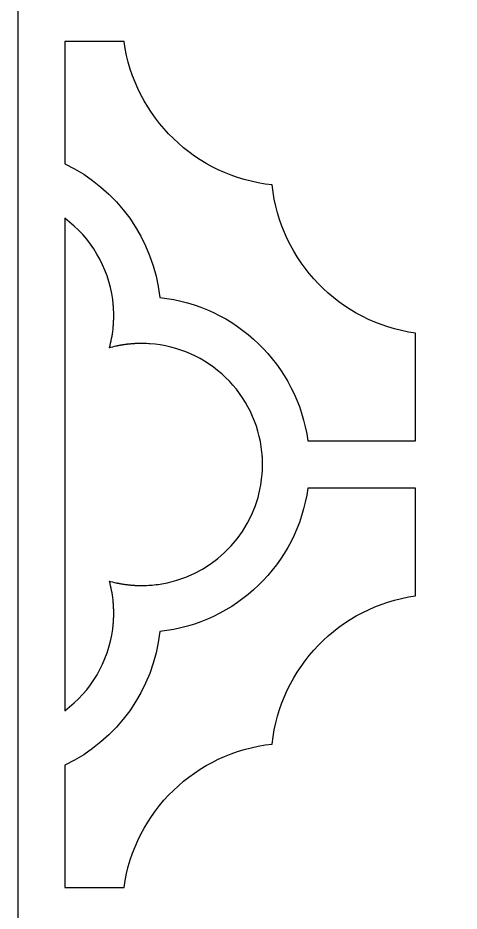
# Model space of a CAD drawing. Header units: centimetres. Extents: x -8.6 to 7.4, y -2.5 to 11.8.
# Drawn here: x -0.189 to 1.081, y 4.664 to 7.233 of the extents above; entities that cross this region are included whole.
import ezdxf

# ---------------------------------------------------------------- set-up
doc = ezdxf.new("R2010")
doc.units = ezdxf.units.CM
doc.header["$MEASUREMENT"] = 0
doc.layers.add('layer 1', color=7, linetype='Continuous')

msp = doc.modelspace()

# ---------------------------------------------------------------- linework, layer by layer
at = {"layer": 'layer 1', "color": 242}
for points, knots in [([(-0.18941, 11.81631), (-0.18941, 11.81631), (-0.0542, 11.81631), (-0.0542, 11.81631), (-0.0542, 11.81631), (-0.0542, 11.81631), (7.23783, 11.81631), (7.23783, 11.81631), (7.23783, 11.81631), (7.23783, 11.81631), (7.37304, 11.81631), (7.37304, 11.81631), (7.37304, 11.81631), (7.37304, 11.81631), (7.37304, 11.6811), (7.37304, 11.6811), (7.37304, 11.6811), (7.37304, 11.6811), (7.37304, -2.35212), (7.37304, -2.35212), (7.37304, -2.35212), (7.37304, -2.35212), (7.37304, -2.48733), (7.37304, -2.48733), (7.37304, -2.48733), (7.37304, -2.48733), (7.23783, -2.48733), (7.23783, -2.48733), (7.23783, -2.48733), (7.23783, -2.48733), (-0.0542, -2.48733), (-0.0542, -2.48733), (-0.0542, -2.48733), (-0.0542, -2.48733), (-0.18941, -2.48733), (-0.18941, -2.48733), (-0.18941, -2.48733), (-0.18941, -2.48733), (-0.18941, -2.35212), (-0.18941, -2.35212), (-0.18941, -2.35212), (-0.18941, -2.35212), (-0.18941, 11.6811), (-0.18941, 11.6811), (-0.18941, 11.6811), (-0.18941, 11.6811), (-0.18941, 11.81631), (-0.18941, 11.81631)], [0, 0, 0, 0, 0.0769231, 0.0769231, 0.0769231, 0.0769231, 0.1538462, 0.1538462, 0.1538462, 0.1538462, 0.2307692, 0.2307692, 0.2307692, 0.2307692, 0.3076923, 0.3076923, 0.3076923, 0.3076923, 0.3846154, 0.3846154, 0.3846154, 0.3846154, 0.4615385, 0.4615385, 0.4615385, 0.4615385, 0.5384615, 0.5384615, 0.5384615, 0.5384615, 0.6153846, 0.6153846, 0.6153846, 0.6153846, 0.6923077, 0.6923077, 0.6923077, 0.6923077, 0.7692308, 0.7692308, 0.7692308, 0.7692308, 0.8461538, 0.8461538, 0.8461538, 0.8461538, 1, 1, 1, 1]), ([(-0.0542, 7.16571), (-0.0542, 7.16571), (-0.0412, 7.16571), (-0.0412, 7.16571), (-0.0412, 7.16571), (-0.0412, 7.16571), (0.05099, 7.16571), (0.05099, 7.16571), (0.05099, 7.16571), (0.05099, 7.16571), (0.11614, 7.16571), (0.11614, 7.16571), (0.11614, 7.16571), (0.14696, 6.94652), (0.32248, 6.7764), (0.54257, 6.75285), (0.54257, 6.75285), (0.56627, 6.53279), (0.7362, 6.35708), (0.95541, 6.32644), (0.95541, 6.32644), (0.95541, 6.32644), (0.95541, 6.26115), (0.95541, 6.26115), (0.95541, 6.26115), (0.95541, 6.26115), (0.95541, 6.22786), (0.95541, 6.22786), (0.95541, 6.22786), (0.95541, 6.22786), (0.95541, 6.12932), (0.95541, 6.12932), (0.95541, 6.12932), (0.95541, 6.12932), (0.95541, 6.01651), (0.95541, 6.01651), (0.95541, 6.01651), (0.95541, 6.01651), (0.80044, 6.01651), (0.80044, 6.01651), (0.80044, 6.01651), (0.80044, 6.01651), (0.64548, 6.01651), (0.64548, 6.01651), (0.64548, 6.01651), (0.61466, 6.23569), (0.43913, 6.40582), (0.21905, 6.42936), (0.21905, 6.42936), (0.2008, 6.59631), (0.09749, 6.74179), (-0.0542, 6.81388), (-0.0542, 6.81388), (-0.0542, 6.81388), (-0.0542, 7.16571), (-0.0542, 7.16571)], [0, 0, 0, 0, 0.0666667, 0.0666667, 0.0666667, 0.0666667, 0.1333333, 0.1333333, 0.1333333, 0.1333333, 0.2, 0.2, 0.2, 0.2, 0.2666667, 0.2666667, 0.2666667, 0.2666667, 0.3333333, 0.3333333, 0.3333333, 0.3333333, 0.4, 0.4, 0.4, 0.4, 0.4666667, 0.4666667, 0.4666667, 0.4666667, 0.5333333, 0.5333333, 0.5333333, 0.5333333, 0.6, 0.6, 0.6, 0.6, 0.6666667, 0.6666667, 0.6666667, 0.6666667, 0.7333333, 0.7333333, 0.7333333, 0.7333333, 0.8, 0.8, 0.8, 0.8, 0.8666667, 0.8666667, 0.8666667, 0.8666667, 1, 1, 1, 1]), ([(-0.0542, 6.65692), (0.0213, 6.60088), (0.07099, 6.51664), (0.08359, 6.42345), (0.08359, 6.42345), (0.08359, 6.42345), (0.08379, 6.422), (0.08379, 6.422), (0.08379, 6.422), (0.08379, 6.422), (0.08396, 6.42051), (0.08396, 6.42051), (0.08396, 6.42051), (0.08396, 6.42051), (0.08432, 6.41755), (0.08432, 6.41755), (0.08432, 6.41755), (0.08432, 6.41755), (0.08458, 6.41535), (0.08458, 6.41535), (0.08458, 6.41535), (0.08458, 6.41535), (0.08475, 6.41388), (0.08475, 6.41388), (0.08475, 6.41388), (0.08475, 6.41388), (0.08496, 6.41166), (0.08496, 6.41166), (0.08496, 6.41166), (0.08496, 6.41166), (0.08514, 6.40977), (0.08514, 6.40977), (0.08514, 6.40977), (0.08514, 6.40977), (0.0853, 6.40797), (0.0853, 6.40797), (0.0853, 6.40797), (0.0853, 6.40797), (0.08542, 6.40647), (0.08542, 6.40647), (0.08542, 6.40647), (0.08542, 6.40647), (0.08553, 6.40521), (0.08553, 6.40521), (0.08553, 6.40521), (0.08553, 6.40521), (0.08566, 6.40349), (0.08566, 6.40349), (0.08566, 6.40349), (0.08566, 6.40349), (0.0861, 6.3968), (0.0861, 6.3968), (0.0861, 6.3968), (0.0861, 6.3968), (0.08619, 6.39531), (0.08619, 6.39531), (0.08619, 6.39531), (0.08619, 6.39531), (0.08624, 6.39381), (0.08624, 6.39381), (0.08624, 6.39381), (0.08624, 6.39381), (0.08633, 6.39231), (0.08633, 6.39231), (0.08633, 6.39231), (0.08633, 6.39231), (0.08638, 6.39081), (0.08638, 6.39081), (0.08638, 6.39081), (0.08638, 6.39081), (0.08645, 6.3886), (0.08645, 6.3886), (0.08645, 6.3886), (0.08645, 6.3886), (0.08659, 6.38362), (0.08659, 6.38362), (0.08659, 6.38362), (0.08659, 6.38362), (0.08661, 6.38174), (0.08661, 6.38174), (0.08661, 6.38174), (0.08661, 6.38174), (0.08666, 6.37946), (0.08666, 6.37946), (0.08666, 6.37946), (0.08666, 6.37946), (0.08668, 6.37723), (0.08668, 6.37723), (0.08668, 6.37723), (0.08668, 6.37723), (0.08666, 6.37572), (0.08666, 6.37572), (0.08666, 6.37572), (0.08666, 6.37572), (0.08666, 6.37422), (0.08666, 6.37422), (0.08666, 6.37422), (0.08666, 6.37422), (0.08661, 6.37272), (0.08661, 6.37272), (0.08661, 6.37272), (0.08661, 6.37272), (0.08661, 6.37122), (0.08661, 6.37122), (0.08661, 6.37122), (0.08661, 6.37122), (0.08657, 6.36972), (0.08657, 6.36972), (0.08657, 6.36972), (0.08657, 6.36972), (0.08654, 6.36822), (0.08654, 6.36822), (0.08654, 6.36822), (0.08654, 6.36822), (0.08651, 6.36672), (0.08651, 6.36672), (0.08651, 6.36672), (0.08651, 6.36672), (0.08645, 6.36523), (0.08645, 6.36523), (0.08645, 6.36523), (0.08645, 6.36523), (0.08638, 6.36374), (0.08638, 6.36374), (0.08638, 6.36374), (0.08638, 6.36374), (0.08633, 6.36223), (0.08633, 6.36223), (0.08633, 6.36223), (0.08633, 6.36223), (0.08624, 6.36072), (0.08624, 6.36072), (0.08624, 6.36072), (0.08624, 6.36072), (0.08619, 6.35926), (0.08619, 6.35926), (0.08619, 6.35926), (0.08619, 6.35926), (0.0861, 6.35775), (0.0861, 6.35775), (0.0861, 6.35775), (0.0861, 6.35775), (0.08603, 6.35628), (0.08603, 6.35628), (0.08603, 6.35628), (0.08603, 6.35628), (0.08593, 6.35477), (0.08593, 6.35477), (0.08593, 6.35477), (0.08593, 6.35477), (0.08585, 6.35332), (0.08585, 6.35332), (0.08585, 6.35332), (0.08585, 6.35332), (0.08573, 6.35182), (0.08573, 6.35182), (0.08573, 6.35182), (0.08573, 6.35182), (0.08563, 6.35035), (0.08563, 6.35035), (0.08563, 6.35035), (0.08563, 6.35035), (0.0855, 6.34886), (0.0855, 6.34886), (0.0855, 6.34886), (0.0855, 6.34886), (0.08538, 6.34739), (0.08538, 6.34739), (0.08538, 6.34739), (0.08538, 6.34739), (0.08522, 6.3459), (0.08522, 6.3459), (0.08522, 6.3459), (0.08522, 6.3459), (0.08511, 6.34444), (0.08511, 6.34444), (0.08511, 6.34444), (0.08511, 6.34444), (0.08497, 6.34297), (0.08497, 6.34297), (0.08497, 6.34297), (0.08497, 6.34297), (0.08485, 6.34152), (0.08485, 6.34152), (0.08485, 6.34152), (0.08485, 6.34152), (0.08468, 6.34005), (0.08468, 6.34005), (0.08468, 6.34005), (0.08468, 6.34005), (0.08452, 6.33858), (0.08452, 6.33858), (0.08452, 6.33858), (0.08251, 6.32028), (0.07903, 6.30217), (0.07412, 6.28443), (0.07412, 6.28443), (0.08014, 6.28605), (0.0862, 6.28753), (0.09229, 6.28887), (0.09229, 6.28887), (0.09229, 6.28887), (0.09371, 6.2892), (0.09371, 6.2892), (0.09371, 6.2892), (0.09371, 6.2892), (0.09513, 6.28947), (0.09513, 6.28947), (0.09513, 6.28947), (0.09513, 6.28947), (0.09655, 6.2898), (0.09655, 6.2898), (0.09655, 6.2898), (0.09655, 6.2898), (0.09797, 6.29008), (0.09797, 6.29008), (0.09797, 6.29008), (0.09797, 6.29008), (0.09939, 6.29035), (0.09939, 6.29035), (0.09939, 6.29035), (0.09939, 6.29035), (0.1008, 6.29063), (0.1008, 6.29063), (0.1008, 6.29063), (0.1008, 6.29063), (0.10223, 6.29092), (0.10223, 6.29092), (0.10223, 6.29092), (0.10223, 6.29092), (0.10365, 6.29115), (0.10365, 6.29115), (0.10365, 6.29115), (0.10365, 6.29115), (0.1051, 6.29144), (0.1051, 6.29144), (0.1051, 6.29144), (0.1051, 6.29144), (0.10651, 6.29168), (0.10651, 6.29168), (0.10651, 6.29168), (0.10651, 6.29168), (0.10797, 6.29195), (0.10797, 6.29195), (0.10797, 6.29195), (0.10797, 6.29195), (0.10939, 6.29217), (0.10939, 6.29217), (0.10939, 6.29217), (0.10939, 6.29217), (0.11084, 6.29241), (0.11084, 6.29241), (0.11084, 6.29241), (0.11084, 6.29241), (0.11227, 6.29263), (0.11227, 6.29263), (0.11227, 6.29263), (0.11227, 6.29263), (0.11373, 6.29289), (0.11373, 6.29289), (0.11373, 6.29289), (0.11373, 6.29289), (0.11516, 6.29309), (0.11516, 6.29309), (0.11516, 6.29309), (0.11516, 6.29309), (0.11662, 6.29331), (0.11662, 6.29331), (0.11662, 6.29331), (0.11662, 6.29331), (0.11809, 6.29351), (0.11809, 6.29351), (0.11809, 6.29351), (0.11809, 6.29351), (0.11955, 6.29375), (0.11955, 6.29375), (0.11955, 6.29375), (0.11955, 6.29375), (0.12097, 6.29392), (0.12097, 6.29392), (0.12097, 6.29392), (0.12097, 6.29392), (0.12244, 6.29412), (0.12244, 6.29412), (0.12244, 6.29412), (0.12244, 6.29412), (0.1239, 6.29428), (0.1239, 6.29428), (0.1239, 6.29428), (0.1239, 6.29428), (0.12536, 6.29448), (0.12536, 6.29448), (0.12536, 6.29448), (0.12536, 6.29448), (0.12681, 6.29464), (0.12681, 6.29464), (0.12681, 6.29464), (0.12681, 6.29464), (0.12828, 6.29482), (0.12828, 6.29482), (0.12828, 6.29482), (0.12828, 6.29482), (0.12974, 6.29498), (0.12974, 6.29498), (0.12974, 6.29498), (0.12974, 6.29498), (0.13122, 6.29515), (0.13122, 6.29515), (0.13122, 6.29515), (0.13122, 6.29515), (0.13267, 6.29526), (0.13267, 6.29526), (0.13267, 6.29526), (0.13267, 6.29526), (0.13413, 6.29541), (0.13413, 6.29541), (0.13413, 6.29541), (0.13413, 6.29541), (0.13559, 6.29554), (0.13559, 6.29554), (0.13559, 6.29554), (0.13559, 6.29554), (0.13709, 6.29568), (0.13709, 6.29568), (0.13709, 6.29568), (0.13709, 6.29568), (0.13855, 6.2958), (0.13855, 6.2958), (0.13855, 6.2958), (0.13855, 6.2958), (0.14006, 6.29593), (0.14006, 6.29593), (0.14006, 6.29593), (0.14006, 6.29593), (0.14151, 6.29604), (0.14151, 6.29604), (0.14151, 6.29604), (0.14151, 6.29604), (0.14302, 6.29615), (0.14302, 6.29615), (0.14302, 6.29615), (0.14302, 6.29615), (0.14447, 6.29624), (0.14447, 6.29624), (0.14447, 6.29624), (0.14447, 6.29624), (0.14598, 6.29633), (0.14598, 6.29633), (0.14598, 6.29633), (0.14598, 6.29633), (0.14745, 6.29642), (0.14745, 6.29642), (0.14745, 6.29642), (0.14745, 6.29642), (0.14896, 6.29649), (0.14896, 6.29649), (0.14896, 6.29649), (0.14896, 6.29649), (0.15042, 6.29655), (0.15042, 6.29655), (0.15042, 6.29655), (0.15042, 6.29655), (0.15193, 6.29663), (0.15193, 6.29663), (0.15193, 6.29663), (0.15193, 6.29663), (0.15343, 6.29668), (0.15343, 6.29668), (0.15343, 6.29668), (0.15343, 6.29668), (0.15493, 6.29677), (0.15493, 6.29677), (0.15493, 6.29677), (0.15493, 6.29677), (0.15641, 6.2968), (0.15641, 6.2968), (0.15641, 6.2968), (0.15641, 6.2968), (0.15792, 6.29684), (0.15792, 6.29684), (0.15792, 6.29684), (0.15792, 6.29684), (0.15941, 6.29687), (0.15941, 6.29687), (0.15941, 6.29687), (0.15941, 6.29687), (0.16092, 6.29692), (0.16092, 6.29692), (0.16092, 6.29692), (0.16092, 6.29692), (0.16241, 6.29692), (0.16241, 6.29692), (0.16241, 6.29692), (0.16241, 6.29692), (0.16392, 6.29695), (0.16392, 6.29695), (0.16392, 6.29695), (0.16392, 6.29695), (0.16541, 6.29695), (0.16541, 6.29695), (0.16541, 6.29695), (0.16541, 6.29695), (0.16693, 6.29698), (0.16693, 6.29698), (0.16693, 6.29698), (0.16693, 6.29698), (0.16844, 6.29695), (0.16844, 6.29695), (0.16844, 6.29695), (0.16844, 6.29695), (0.17026, 6.29694), (0.17026, 6.29694), (0.17026, 6.29694), (0.17026, 6.29694), (0.1722, 6.29692), (0.1722, 6.29692), (0.1722, 6.29692), (0.1722, 6.29692), (0.17864, 6.29675), (0.17864, 6.29675), (0.17864, 6.29675), (0.17864, 6.29675), (0.18049, 6.29667), (0.18049, 6.29667), (0.18049, 6.29667), (0.18049, 6.29667), (0.18722, 6.29634), (0.18722, 6.29634), (0.18722, 6.29634), (0.18722, 6.29634), (0.18871, 6.29625), (0.18871, 6.29625), (0.18871, 6.29625), (0.18871, 6.29625), (0.19022, 6.29616), (0.19022, 6.29616), (0.19022, 6.29616), (0.27215, 6.29053), (0.34951, 6.25616), (0.40863, 6.19916), (0.40863, 6.19916), (0.46776, 6.14214), (0.5048, 6.06597), (0.51318, 5.98426), (0.51318, 5.98426), (0.51318, 5.98426), (0.51368, 5.97897), (0.51368, 5.97897), (0.51368, 5.97897), (0.51368, 5.97897), (0.51385, 5.97687), (0.51385, 5.97687), (0.51385, 5.97687), (0.51422, 5.97206), (0.51451, 5.96724), (0.51471, 5.96242), (0.51471, 5.96242), (0.51471, 5.96242), (0.51476, 5.96081), (0.51476, 5.96081), (0.51476, 5.96081), (0.51476, 5.96081), (0.51485, 5.95866), (0.51485, 5.95866), (0.51485, 5.95866), (0.51485, 5.95866), (0.51493, 5.9556), (0.51493, 5.9556), (0.51493, 5.9556), (0.51493, 5.9556), (0.51493, 5.95433), (0.51493, 5.95433), (0.51493, 5.95433), (0.51493, 5.95433), (0.51498, 5.95219), (0.51498, 5.95219), (0.51498, 5.95219), (0.51498, 5.95219), (0.51499, 5.95), (0.51499, 5.95), (0.51499, 5.95), (0.51499, 5.95), (0.51499, 5.94784), (0.51499, 5.94784), (0.51499, 5.94784), (0.51499, 5.94784), (0.51498, 5.9457), (0.51498, 5.9457), (0.51498, 5.9457), (0.51498, 5.9457), (0.51494, 5.94396), (0.51494, 5.94396), (0.51494, 5.94396), (0.51494, 5.94396), (0.51493, 5.94246), (0.51493, 5.94246), (0.51493, 5.94246), (0.51493, 5.94246), (0.51489, 5.9403), (0.51489, 5.9403), (0.51489, 5.9403), (0.51489, 5.9403), (0.51481, 5.93813), (0.51481, 5.93813), (0.51481, 5.93813), (0.51481, 5.93813), (0.51476, 5.93666), (0.51476, 5.93666), (0.51476, 5.93666), (0.51455, 5.93109), (0.51422, 5.92553), (0.51377, 5.91997), (0.51377, 5.91997), (0.51377, 5.91997), (0.51331, 5.91464), (0.51331, 5.91464), (0.51331, 5.91464), (0.51216, 5.90347), (0.51052, 5.89236), (0.5084, 5.88134), (0.5084, 5.88134), (0.47977, 5.73569), (0.36156, 5.62429), (0.21451, 5.60411), (0.21451, 5.60411), (0.20681, 5.60305), (0.19908, 5.60226), (0.19132, 5.60172), (0.19132, 5.60172), (0.19132, 5.60172), (0.18949, 5.60159), (0.18949, 5.60159), (0.18949, 5.60159), (0.18949, 5.60159), (0.18798, 5.60151), (0.18798, 5.60151), (0.18798, 5.60151), (0.18798, 5.60151), (0.18049, 5.60113), (0.18049, 5.60113), (0.18049, 5.60113), (0.18049, 5.60113), (0.17864, 5.60105), (0.17864, 5.60105), (0.17864, 5.60105), (0.17864, 5.60105), (0.17331, 5.60091), (0.17331, 5.60091), (0.17331, 5.60091), (0.17331, 5.60091), (0.17144, 5.60089), (0.17144, 5.60089), (0.17144, 5.60089), (0.17144, 5.60089), (0.16917, 5.60085), (0.16917, 5.60085), (0.16917, 5.60085), (0.16917, 5.60085), (0.16693, 5.60083), (0.16693, 5.60083), (0.16693, 5.60083), (0.16693, 5.60083), (0.16541, 5.60085), (0.16541, 5.60085), (0.16541, 5.60085), (0.16541, 5.60085), (0.16392, 5.60085), (0.16392, 5.60085), (0.16392, 5.60085), (0.16392, 5.60085), (0.16241, 5.60089), (0.16241, 5.60089), (0.16241, 5.60089), (0.16241, 5.60089), (0.16092, 5.60089), (0.16092, 5.60089), (0.16092, 5.60089), (0.16092, 5.60089), (0.15941, 5.60093), (0.15941, 5.60093), (0.15941, 5.60093), (0.15941, 5.60093), (0.15792, 5.60095), (0.15792, 5.60095), (0.15792, 5.60095), (0.15792, 5.60095), (0.15641, 5.601), (0.15641, 5.601), (0.15641, 5.601), (0.15641, 5.601), (0.15493, 5.60104), (0.15493, 5.60104), (0.15493, 5.60104), (0.15493, 5.60104), (0.15343, 5.60112), (0.15343, 5.60112), (0.15343, 5.60112), (0.15343, 5.60112), (0.15193, 5.60118), (0.15193, 5.60118), (0.15193, 5.60118), (0.15193, 5.60118), (0.15042, 5.60126), (0.15042, 5.60126), (0.15042, 5.60126), (0.15042, 5.60126), (0.14896, 5.6013), (0.14896, 5.6013), (0.14896, 5.6013), (0.14896, 5.6013), (0.14745, 5.60139), (0.14745, 5.60139), (0.14745, 5.60139), (0.14745, 5.60139), (0.14599, 5.60147), (0.14599, 5.60147), (0.14599, 5.60147), (0.14599, 5.60147), (0.14449, 5.60157), (0.14449, 5.60157), (0.14449, 5.60157), (0.14449, 5.60157), (0.14303, 5.60165), (0.14303, 5.60165), (0.14303, 5.60165), (0.14303, 5.60165), (0.14152, 5.60177), (0.14152, 5.60177), (0.14152, 5.60177), (0.14152, 5.60177), (0.14007, 5.60188), (0.14007, 5.60188), (0.14007, 5.60188), (0.14007, 5.60188), (0.13856, 5.602), (0.13856, 5.602), (0.13856, 5.602), (0.13856, 5.602), (0.13711, 5.60212), (0.13711, 5.60212), (0.13711, 5.60212), (0.13711, 5.60212), (0.13563, 5.60227), (0.13563, 5.60227), (0.13563, 5.60227), (0.13563, 5.60227), (0.13416, 5.6024), (0.13416, 5.6024), (0.13416, 5.6024), (0.13416, 5.6024), (0.1327, 5.60255), (0.1327, 5.60255), (0.1327, 5.60255), (0.1327, 5.60255), (0.13124, 5.60266), (0.13124, 5.60266), (0.13124, 5.60266), (0.13124, 5.60266), (0.12976, 5.60282), (0.12976, 5.60282), (0.12976, 5.60282), (0.12976, 5.60282), (0.12831, 5.60299), (0.12831, 5.60299), (0.12831, 5.60299), (0.12831, 5.60299), (0.12685, 5.60317), (0.12685, 5.60317), (0.12685, 5.60317), (0.12685, 5.60317), (0.12538, 5.60333), (0.12538, 5.60333), (0.12538, 5.60333), (0.12538, 5.60333), (0.12392, 5.60353), (0.12392, 5.60353), (0.12392, 5.60353), (0.12392, 5.60353), (0.12247, 5.60369), (0.12247, 5.60369), (0.12247, 5.60369), (0.12247, 5.60369), (0.121, 5.60389), (0.121, 5.60389), (0.121, 5.60389), (0.121, 5.60389), (0.11958, 5.60405), (0.11958, 5.60405), (0.11958, 5.60405), (0.11958, 5.60405), (0.11813, 5.60428), (0.11813, 5.60428), (0.11813, 5.60428), (0.11813, 5.60428), (0.11667, 5.60449), (0.11667, 5.60449), (0.11667, 5.60449), (0.11667, 5.60449), (0.1152, 5.60472), (0.1152, 5.60472), (0.1152, 5.60472), (0.1152, 5.60472), (0.11377, 5.60492), (0.11377, 5.60492), (0.11377, 5.60492), (0.11377, 5.60492), (0.11231, 5.60516), (0.11231, 5.60516), (0.11231, 5.60516), (0.11231, 5.60516), (0.1109, 5.6054), (0.1109, 5.6054), (0.1109, 5.6054), (0.1109, 5.6054), (0.10943, 5.60564), (0.10943, 5.60564), (0.10943, 5.60564), (0.10943, 5.60564), (0.10801, 5.60585), (0.10801, 5.60585), (0.10801, 5.60585), (0.10801, 5.60585), (0.10655, 5.60613), (0.10655, 5.60613), (0.10655, 5.60613), (0.10655, 5.60613), (0.10513, 5.60637), (0.10513, 5.60637), (0.10513, 5.60637), (0.10513, 5.60637), (0.1037, 5.60665), (0.1037, 5.60665), (0.1037, 5.60665), (0.1037, 5.60665), (0.10228, 5.60689), (0.10228, 5.60689), (0.10228, 5.60689), (0.10228, 5.60689), (0.10087, 5.60718), (0.10087, 5.60718), (0.10087, 5.60718), (0.10087, 5.60718), (0.09943, 5.60744), (0.09943, 5.60744), (0.09943, 5.60744), (0.09943, 5.60744), (0.09802, 5.60773), (0.09802, 5.60773), (0.09802, 5.60773), (0.09802, 5.60773), (0.0966, 5.60801), (0.0966, 5.60801), (0.0966, 5.60801), (0.0966, 5.60801), (0.09518, 5.60832), (0.09518, 5.60832), (0.09518, 5.60832), (0.09518, 5.60832), (0.09376, 5.60861), (0.09376, 5.60861), (0.09376, 5.60861), (0.09376, 5.60861), (0.09234, 5.60894), (0.09234, 5.60894), (0.09234, 5.60894), (0.08625, 5.61026), (0.0802, 5.61175), (0.07419, 5.61338), (0.07419, 5.61338), (0.07904, 5.59563), (0.08249, 5.57752), (0.08451, 5.55923), (0.08451, 5.55923), (0.08451, 5.55923), (0.08467, 5.55776), (0.08467, 5.55776), (0.08467, 5.55776), (0.08467, 5.55776), (0.08483, 5.55629), (0.08483, 5.55629), (0.08483, 5.55629), (0.08483, 5.55629), (0.08496, 5.55483), (0.08496, 5.55483), (0.08496, 5.55483), (0.08496, 5.55483), (0.08511, 5.55337), (0.08511, 5.55337), (0.08511, 5.55337), (0.08511, 5.55337), (0.08522, 5.55191), (0.08522, 5.55191), (0.08522, 5.55191), (0.08522, 5.55191), (0.08538, 5.5504), (0.08538, 5.5504), (0.08538, 5.5504), (0.08538, 5.5504), (0.0855, 5.54895), (0.0855, 5.54895), (0.0855, 5.54895), (0.0855, 5.54895), (0.08563, 5.54745), (0.08563, 5.54745), (0.08563, 5.54745), (0.08563, 5.54745), (0.08573, 5.54599), (0.08573, 5.54599), (0.08573, 5.54599), (0.08573, 5.54599), (0.08585, 5.54449), (0.08585, 5.54449), (0.08585, 5.54449), (0.08585, 5.54449), (0.08593, 5.54302), (0.08593, 5.54302), (0.08593, 5.54302), (0.08593, 5.54302), (0.08603, 5.54153), (0.08603, 5.54153), (0.08603, 5.54153), (0.08603, 5.54153), (0.0861, 5.54005), (0.0861, 5.54005), (0.0861, 5.54005), (0.0861, 5.54005), (0.08619, 5.53855), (0.08619, 5.53855), (0.08619, 5.53855), (0.08619, 5.53855), (0.08624, 5.53707), (0.08624, 5.53707), (0.08624, 5.53707), (0.08624, 5.53707), (0.08633, 5.53558), (0.08633, 5.53558), (0.08633, 5.53558), (0.08633, 5.53558), (0.08638, 5.53407), (0.08638, 5.53407), (0.08638, 5.53407), (0.08638, 5.53407), (0.08645, 5.53258), (0.08645, 5.53258), (0.08645, 5.53258), (0.08645, 5.53258), (0.08651, 5.53108), (0.08651, 5.53108), (0.08651, 5.53108), (0.08651, 5.53108), (0.08654, 5.52959), (0.08654, 5.52959), (0.08654, 5.52959), (0.08654, 5.52959), (0.08657, 5.52808), (0.08657, 5.52808), (0.08657, 5.52808), (0.08657, 5.52808), (0.08661, 5.52659), (0.08661, 5.52659), (0.08661, 5.52659), (0.08661, 5.52659), (0.08661, 5.52508), (0.08661, 5.52508), (0.08661, 5.52508), (0.08661, 5.52508), (0.08666, 5.52359), (0.08666, 5.52359), (0.08666, 5.52359), (0.08666, 5.52359), (0.08666, 5.52208), (0.08666, 5.52208), (0.08666, 5.52208), (0.08666, 5.52208), (0.08668, 5.52056), (0.08668, 5.52056), (0.08668, 5.52056), (0.08668, 5.52056), (0.08666, 5.51907), (0.08666, 5.51907), (0.08666, 5.51907), (0.08666, 5.51907), (0.08663, 5.51724), (0.08663, 5.51724), (0.08663, 5.51724), (0.08663, 5.51724), (0.08661, 5.51529), (0.08661, 5.51529), (0.08661, 5.51529), (0.08661, 5.51529), (0.08651, 5.51022), (0.08651, 5.51022), (0.08651, 5.51022), (0.08651, 5.51022), (0.08638, 5.507), (0.08638, 5.507), (0.08638, 5.507), (0.08638, 5.507), (0.08633, 5.50549), (0.08633, 5.50549), (0.08633, 5.50549), (0.08633, 5.50549), (0.08624, 5.50399), (0.08624, 5.50399), (0.08624, 5.50399), (0.08624, 5.50399), (0.0862, 5.50268), (0.0862, 5.50268), (0.0862, 5.50268), (0.0862, 5.50268), (0.0861, 5.50101), (0.0861, 5.50101), (0.0861, 5.50101), (0.0861, 5.50101), (0.08568, 5.49449), (0.08568, 5.49449), (0.08568, 5.49449), (0.08568, 5.49449), (0.08554, 5.49281), (0.08554, 5.49281), (0.08554, 5.49281), (0.08554, 5.49281), (0.08542, 5.49134), (0.08542, 5.49134), (0.08542, 5.49134), (0.08542, 5.49134), (0.0853, 5.48984), (0.0853, 5.48984), (0.0853, 5.48984), (0.0853, 5.48984), (0.08515, 5.48838), (0.08515, 5.48838), (0.08515, 5.48838), (0.08515, 5.48838), (0.08504, 5.48696), (0.08504, 5.48696), (0.08504, 5.48696), (0.08504, 5.48696), (0.08485, 5.48486), (0.08485, 5.48486), (0.08485, 5.48486), (0.08485, 5.48486), (0.08466, 5.48318), (0.08466, 5.48318), (0.08466, 5.48318), (0.08466, 5.48318), (0.08441, 5.48099), (0.08441, 5.48099), (0.08441, 5.48099), (0.08441, 5.48099), (0.08408, 5.47829), (0.08408, 5.47829), (0.08408, 5.47829), (0.08408, 5.47829), (0.08388, 5.47657), (0.08388, 5.47657), (0.08388, 5.47657), (0.08388, 5.47657), (0.08368, 5.47509), (0.08368, 5.47509), (0.08368, 5.47509), (0.07122, 5.38165), (0.02146, 5.29717), (-0.0542, 5.24095), (-0.0542, 5.24095), (-0.0542, 5.24095), (-0.0542, 6.65692), (-0.0542, 6.65692), (-0.0542, 6.65692), (-0.0542, 6.65692), (-0.0542, 6.65692), (-0.0542, 6.65692)], [0, 0, 0, 0, 0.0040984, 0.0040984, 0.0040984, 0.0040984, 0.0081967, 0.0081967, 0.0081967, 0.0081967, 0.0122951, 0.0122951, 0.0122951, 0.0122951, 0.0163934, 0.0163934, 0.0163934, 0.0163934, 0.0204918, 0.0204918, 0.0204918, 0.0204918, 0.0245902, 0.0245902, 0.0245902, 0.0245902, 0.0286885, 0.0286885, 0.0286885, 0.0286885, 0.0327869, 0.0327869, 0.0327869, 0.0327869, 0.0368852, 0.0368852, 0.0368852, 0.0368852, 0.0409836, 0.0409836, 0.0409836, 0.0409836, 0.045082, 0.045082, 0.045082, 0.045082, 0.0491803, 0.0491803, 0.0491803, 0.0491803, 0.0532787, 0.0532787, 0.0532787, 0.0532787, 0.057377, 0.057377, 0.057377, 0.057377, 0.0614754, 0.0614754, 0.0614754, 0.0614754, 0.0655738, 0.0655738, 0.0655738, 0.0655738, 0.0696721, 0.0696721, 0.0696721, 0.0696721, 0.0737705, 0.0737705, 0.0737705, 0.0737705, 0.0778689, 0.0778689, 0.0778689, 0.0778689, 0.0819672, 0.0819672, 0.0819672, 0.0819672, 0.0860656, 0.0860656, 0.0860656, 0.0860656, 0.0901639, 0.0901639, 0.0901639, 0.0901639, 0.0942623, 0.0942623, 0.0942623, 0.0942623, 0.0983607, 0.0983607, 0.0983607, 0.0983607, 0.102459, 0.102459, 0.102459, 0.102459, 0.1065574, 0.1065574, 0.1065574, 0.1065574, 0.1106557, 0.1106557, 0.1106557, 0.1106557, 0.1147541, 0.1147541, 0.1147541, 0.1147541, 0.1188525, 0.1188525, 0.1188525, 0.1188525, 0.1229508, 0.1229508, 0.1229508, 0.1229508, 0.1270492, 0.1270492, 0.1270492, 0.1270492, 0.1311475, 0.1311475, 0.1311475, 0.1311475, 0.1352459, 0.1352459, 0.1352459, 0.1352459, 0.1393443, 0.1393443, 0.1393443, 0.1393443, 0.1434426, 0.1434426, 0.1434426, 0.1434426, 0.147541, 0.147541, 0.147541, 0.147541, 0.1516393, 0.1516393, 0.1516393, 0.1516393, 0.1557377, 0.1557377, 0.1557377, 0.1557377, 0.1598361, 0.1598361, 0.1598361, 0.1598361, 0.1639344, 0.1639344, 0.1639344, 0.1639344, 0.1680328, 0.1680328, 0.1680328, 0.1680328, 0.1721311, 0.1721311, 0.1721311, 0.1721311, 0.1762295, 0.1762295, 0.1762295, 0.1762295, 0.1803279, 0.1803279, 0.1803279, 0.1803279, 0.1844262, 0.1844262, 0.1844262, 0.1844262, 0.1885246, 0.1885246, 0.1885246, 0.1885246, 0.192623, 0.192623, 0.192623, 0.192623, 0.1967213, 0.1967213, 0.1967213, 0.1967213, 0.2008197, 0.2008197, 0.2008197, 0.2008197, 0.204918, 0.204918, 0.204918, 0.204918, 0.2090164, 0.2090164, 0.2090164, 0.2090164, 0.2131148, 0.2131148, 0.2131148, 0.2131148, 0.2172131, 0.2172131, 0.2172131, 0.2172131, 0.2213115, 0.2213115, 0.2213115, 0.2213115, 0.2254098, 0.2254098, 0.2254098, 0.2254098, 0.2295082, 0.2295082, 0.2295082, 0.2295082, 0.2336066, 0.2336066, 0.2336066, 0.2336066, 0.2377049, 0.2377049, 0.2377049, 0.2377049, 0.2418033, 0.2418033, 0.2418033, 0.2418033, 0.2459016, 0.2459016, 0.2459016, 0.2459016, 0.25, 0.25, 0.25, 0.25, 0.2540984, 0.2540984, 0.2540984, 0.2540984, 0.2581967, 0.2581967, 0.2581967, 0.2581967, 0.2622951, 0.2622951, 0.2622951, 0.2622951, 0.2663934, 0.2663934, 0.2663934, 0.2663934, 0.2704918, 0.2704918, 0.2704918, 0.2704918, 0.2745902, 0.2745902, 0.2745902, 0.2745902, 0.2786885, 0.2786885, 0.2786885, 0.2786885, 0.2827869, 0.2827869, 0.2827869, 0.2827869, 0.2868852, 0.2868852, 0.2868852, 0.2868852, 0.2909836, 0.2909836, 0.2909836, 0.2909836, 0.295082, 0.295082, 0.295082, 0.295082, 0.2991803, 0.2991803, 0.2991803, 0.2991803, 0.3032787, 0.3032787, 0.3032787, 0.3032787, 0.307377, 0.307377, 0.307377, 0.307377, 0.3114754, 0.3114754, 0.3114754, 0.3114754, 0.3155738, 0.3155738, 0.3155738, 0.3155738, 0.3196721, 0.3196721, 0.3196721, 0.3196721, 0.3237705, 0.3237705, 0.3237705, 0.3237705, 0.3278689, 0.3278689, 0.3278689, 0.3278689, 0.3319672, 0.3319672, 0.3319672, 0.3319672, 0.3360656, 0.3360656, 0.3360656, 0.3360656, 0.3401639, 0.3401639, 0.3401639, 0.3401639, 0.3442623, 0.3442623, 0.3442623, 0.3442623, 0.3483607, 0.3483607, 0.3483607, 0.3483607, 0.352459, 0.352459, 0.352459, 0.352459, 0.3565574, 0.3565574, 0.3565574, 0.3565574, 0.3606557, 0.3606557, 0.3606557, 0.3606557, 0.3647541, 0.3647541, 0.3647541, 0.3647541, 0.3688525, 0.3688525, 0.3688525, 0.3688525, 0.3729508, 0.3729508, 0.3729508, 0.3729508, 0.3770492, 0.3770492, 0.3770492, 0.3770492, 0.3811475, 0.3811475, 0.3811475, 0.3811475, 0.3852459, 0.3852459, 0.3852459, 0.3852459, 0.3893443, 0.3893443, 0.3893443, 0.3893443, 0.3934426, 0.3934426, 0.3934426, 0.3934426, 0.397541, 0.397541, 0.397541, 0.397541, 0.4016393, 0.4016393, 0.4016393, 0.4016393, 0.4057377, 0.4057377, 0.4057377, 0.4057377, 0.4098361, 0.4098361, 0.4098361, 0.4098361, 0.4139344, 0.4139344, 0.4139344, 0.4139344, 0.4180328, 0.4180328, 0.4180328, 0.4180328, 0.4221311, 0.4221311, 0.4221311, 0.4221311, 0.4262295, 0.4262295, 0.4262295, 0.4262295, 0.4303279, 0.4303279, 0.4303279, 0.4303279, 0.4344262, 0.4344262, 0.4344262, 0.4344262, 0.4385246, 0.4385246, 0.4385246, 0.4385246, 0.442623, 0.442623, 0.442623, 0.442623, 0.4467213, 0.4467213, 0.4467213, 0.4467213, 0.4508197, 0.4508197, 0.4508197, 0.4508197, 0.454918, 0.454918, 0.454918, 0.454918, 0.4590164, 0.4590164, 0.4590164, 0.4590164, 0.4631148, 0.4631148, 0.4631148, 0.4631148, 0.4672131, 0.4672131, 0.4672131, 0.4672131, 0.4713115, 0.4713115, 0.4713115, 0.4713115, 0.4754098, 0.4754098, 0.4754098, 0.4754098, 0.4795082, 0.4795082, 0.4795082, 0.4795082, 0.4836066, 0.4836066, 0.4836066, 0.4836066, 0.4877049, 0.4877049, 0.4877049, 0.4877049, 0.4918033, 0.4918033, 0.4918033, 0.4918033, 0.4959016, 0.4959016, 0.4959016, 0.4959016, 0.5, 0.5, 0.5, 0.5, 0.5040984, 0.5040984, 0.5040984, 0.5040984, 0.5081967, 0.5081967, 0.5081967, 0.5081967, 0.5122951, 0.5122951, 0.5122951, 0.5122951, 0.5163934, 0.5163934, 0.5163934, 0.5163934, 0.5204918, 0.5204918, 0.5204918, 0.5204918, 0.5245902, 0.5245902, 0.5245902, 0.5245902, 0.5286885, 0.5286885, 0.5286885, 0.5286885, 0.5327869, 0.5327869, 0.5327869, 0.5327869, 0.5368852, 0.5368852, 0.5368852, 0.5368852, 0.5409836, 0.5409836, 0.5409836, 0.5409836, 0.545082, 0.545082, 0.545082, 0.545082, 0.5491803, 0.5491803, 0.5491803, 0.5491803, 0.5532787, 0.5532787, 0.5532787, 0.5532787, 0.557377, 0.557377, 0.557377, 0.557377, 0.5614754, 0.5614754, 0.5614754, 0.5614754, 0.5655738, 0.5655738, 0.5655738, 0.5655738, 0.5696721, 0.5696721, 0.5696721, 0.5696721, 0.5737705, 0.5737705, 0.5737705, 0.5737705, 0.5778689, 0.5778689, 0.5778689, 0.5778689, 0.5819672, 0.5819672, 0.5819672, 0.5819672, 0.5860656, 0.5860656, 0.5860656, 0.5860656, 0.5901639, 0.5901639, 0.5901639, 0.5901639, 0.5942623, 0.5942623, 0.5942623, 0.5942623, 0.5983607, 0.5983607, 0.5983607, 0.5983607, 0.602459, 0.602459, 0.602459, 0.602459, 0.6065574, 0.6065574, 0.6065574, 0.6065574, 0.6106557, 0.6106557, 0.6106557, 0.6106557, 0.6147541, 0.6147541, 0.6147541, 0.6147541, 0.6188525, 0.6188525, 0.6188525, 0.6188525, 0.6229508, 0.6229508, 0.6229508, 0.6229508, 0.6270492, 0.6270492, 0.6270492, 0.6270492, 0.6311475, 0.6311475, 0.6311475, 0.6311475, 0.6352459, 0.6352459, 0.6352459, 0.6352459, 0.6393443, 0.6393443, 0.6393443, 0.6393443, 0.6434426, 0.6434426, 0.6434426, 0.6434426, 0.647541, 0.647541, 0.647541, 0.647541, 0.6516393, 0.6516393, 0.6516393, 0.6516393, 0.6557377, 0.6557377, 0.6557377, 0.6557377, 0.6598361, 0.6598361, 0.6598361, 0.6598361, 0.6639344, 0.6639344, 0.6639344, 0.6639344, 0.6680328, 0.6680328, 0.6680328, 0.6680328, 0.6721311, 0.6721311, 0.6721311, 0.6721311, 0.6762295, 0.6762295, 0.6762295, 0.6762295, 0.6803279, 0.6803279, 0.6803279, 0.6803279, 0.6844262, 0.6844262, 0.6844262, 0.6844262, 0.6885246, 0.6885246, 0.6885246, 0.6885246, 0.692623, 0.692623, 0.692623, 0.692623, 0.6967213, 0.6967213, 0.6967213, 0.6967213, 0.7008197, 0.7008197, 0.7008197, 0.7008197, 0.704918, 0.704918, 0.704918, 0.704918, 0.7090164, 0.7090164, 0.7090164, 0.7090164, 0.7131148, 0.7131148, 0.7131148, 0.7131148, 0.7172131, 0.7172131, 0.7172131, 0.7172131, 0.7213115, 0.7213115, 0.7213115, 0.7213115, 0.7254098, 0.7254098, 0.7254098, 0.7254098, 0.7295082, 0.7295082, 0.7295082, 0.7295082, 0.7336066, 0.7336066, 0.7336066, 0.7336066, 0.7377049, 0.7377049, 0.7377049, 0.7377049, 0.7418033, 0.7418033, 0.7418033, 0.7418033, 0.7459016, 0.7459016, 0.7459016, 0.7459016, 0.75, 0.75, 0.75, 0.75, 0.7540984, 0.7540984, 0.7540984, 0.7540984, 0.7581967, 0.7581967, 0.7581967, 0.7581967, 0.7622951, 0.7622951, 0.7622951, 0.7622951, 0.7663934, 0.7663934, 0.7663934, 0.7663934, 0.7704918, 0.7704918, 0.7704918, 0.7704918, 0.7745902, 0.7745902, 0.7745902, 0.7745902, 0.7786885, 0.7786885, 0.7786885, 0.7786885, 0.7827869, 0.7827869, 0.7827869, 0.7827869, 0.7868852, 0.7868852, 0.7868852, 0.7868852, 0.7909836, 0.7909836, 0.7909836, 0.7909836, 0.795082, 0.795082, 0.795082, 0.795082, 0.7991803, 0.7991803, 0.7991803, 0.7991803, 0.8032787, 0.8032787, 0.8032787, 0.8032787, 0.807377, 0.807377, 0.807377, 0.807377, 0.8114754, 0.8114754, 0.8114754, 0.8114754, 0.8155738, 0.8155738, 0.8155738, 0.8155738, 0.8196721, 0.8196721, 0.8196721, 0.8196721, 0.8237705, 0.8237705, 0.8237705, 0.8237705, 0.8278689, 0.8278689, 0.8278689, 0.8278689, 0.8319672, 0.8319672, 0.8319672, 0.8319672, 0.8360656, 0.8360656, 0.8360656, 0.8360656, 0.8401639, 0.8401639, 0.8401639, 0.8401639, 0.8442623, 0.8442623, 0.8442623, 0.8442623, 0.8483607, 0.8483607, 0.8483607, 0.8483607, 0.852459, 0.852459, 0.852459, 0.852459, 0.8565574, 0.8565574, 0.8565574, 0.8565574, 0.8606557, 0.8606557, 0.8606557, 0.8606557, 0.8647541, 0.8647541, 0.8647541, 0.8647541, 0.8688525, 0.8688525, 0.8688525, 0.8688525, 0.8729508, 0.8729508, 0.8729508, 0.8729508, 0.8770492, 0.8770492, 0.8770492, 0.8770492, 0.8811475, 0.8811475, 0.8811475, 0.8811475, 0.8852459, 0.8852459, 0.8852459, 0.8852459, 0.8893443, 0.8893443, 0.8893443, 0.8893443, 0.8934426, 0.8934426, 0.8934426, 0.8934426, 0.897541, 0.897541, 0.897541, 0.897541, 0.9016393, 0.9016393, 0.9016393, 0.9016393, 0.9057377, 0.9057377, 0.9057377, 0.9057377, 0.9098361, 0.9098361, 0.9098361, 0.9098361, 0.9139344, 0.9139344, 0.9139344, 0.9139344, 0.9180328, 0.9180328, 0.9180328, 0.9180328, 0.9221311, 0.9221311, 0.9221311, 0.9221311, 0.9262295, 0.9262295, 0.9262295, 0.9262295, 0.9303279, 0.9303279, 0.9303279, 0.9303279, 0.9344262, 0.9344262, 0.9344262, 0.9344262, 0.9385246, 0.9385246, 0.9385246, 0.9385246, 0.942623, 0.942623, 0.942623, 0.942623, 0.9467213, 0.9467213, 0.9467213, 0.9467213, 0.9508197, 0.9508197, 0.9508197, 0.9508197, 0.954918, 0.954918, 0.954918, 0.954918, 0.9590164, 0.9590164, 0.9590164, 0.9590164, 0.9631148, 0.9631148, 0.9631148, 0.9631148, 0.9672131, 0.9672131, 0.9672131, 0.9672131, 0.9713115, 0.9713115, 0.9713115, 0.9713115, 0.9754098, 0.9754098, 0.9754098, 0.9754098, 0.9795082, 0.9795082, 0.9795082, 0.9795082, 0.9836066, 0.9836066, 0.9836066, 0.9836066, 0.9877049, 0.9877049, 0.9877049, 0.9877049, 0.9918033, 0.9918033, 0.9918033, 0.9918033, 1, 1, 1, 1]), ([(-0.0542, 5.08394), (0.09746, 5.15608), (0.20086, 5.30149), (0.21905, 5.46844), (0.21905, 5.46844), (0.43912, 5.49216), (0.61483, 5.66209), (0.64548, 5.8813), (0.64548, 5.8813), (0.64548, 5.8813), (0.80044, 5.8813), (0.80044, 5.8813), (0.80044, 5.8813), (0.80044, 5.8813), (0.95541, 5.8813), (0.95541, 5.8813), (0.95541, 5.8813), (0.95541, 5.8813), (0.95541, 5.76849), (0.95541, 5.76849), (0.95541, 5.76849), (0.95541, 5.76849), (0.95541, 5.66991), (0.95541, 5.66991), (0.95541, 5.66991), (0.95541, 5.66991), (0.95541, 5.63665), (0.95541, 5.63665), (0.95541, 5.63665), (0.95541, 5.63665), (0.95541, 5.57137), (0.95541, 5.57137), (0.95541, 5.57137), (0.73623, 5.54056), (0.5661, 5.36504), (0.54257, 5.14495), (0.54257, 5.14495), (0.3225, 5.12124), (0.14679, 4.95131), (0.11614, 4.7321), (0.11614, 4.7321), (0.11614, 4.7321), (0.05099, 4.7321), (0.05099, 4.7321), (0.05099, 4.7321), (0.05099, 4.7321), (-0.0412, 4.7321), (-0.0412, 4.7321), (-0.0412, 4.7321), (-0.0412, 4.7321), (-0.0542, 4.7321), (-0.0542, 4.7321), (-0.0542, 4.7321), (-0.0542, 4.7321), (-0.0542, 5.08394), (-0.0542, 5.08394), (-0.0542, 5.08394), (-0.0542, 5.08394), (-0.0542, 5.08394), (-0.0542, 5.08394)], [0, 0, 0, 0, 0.0625, 0.0625, 0.0625, 0.0625, 0.125, 0.125, 0.125, 0.125, 0.1875, 0.1875, 0.1875, 0.1875, 0.25, 0.25, 0.25, 0.25, 0.3125, 0.3125, 0.3125, 0.3125, 0.375, 0.375, 0.375, 0.375, 0.4375, 0.4375, 0.4375, 0.4375, 0.5, 0.5, 0.5, 0.5, 0.5625, 0.5625, 0.5625, 0.5625, 0.625, 0.625, 0.625, 0.625, 0.6875, 0.6875, 0.6875, 0.6875, 0.75, 0.75, 0.75, 0.75, 0.8125, 0.8125, 0.8125, 0.8125, 0.875, 0.875, 0.875, 0.875, 1, 1, 1, 1])]:
    msp.add_open_spline(points, degree=3, knots=knots, dxfattribs=at)

doc.saveas('drawing.dxf')
